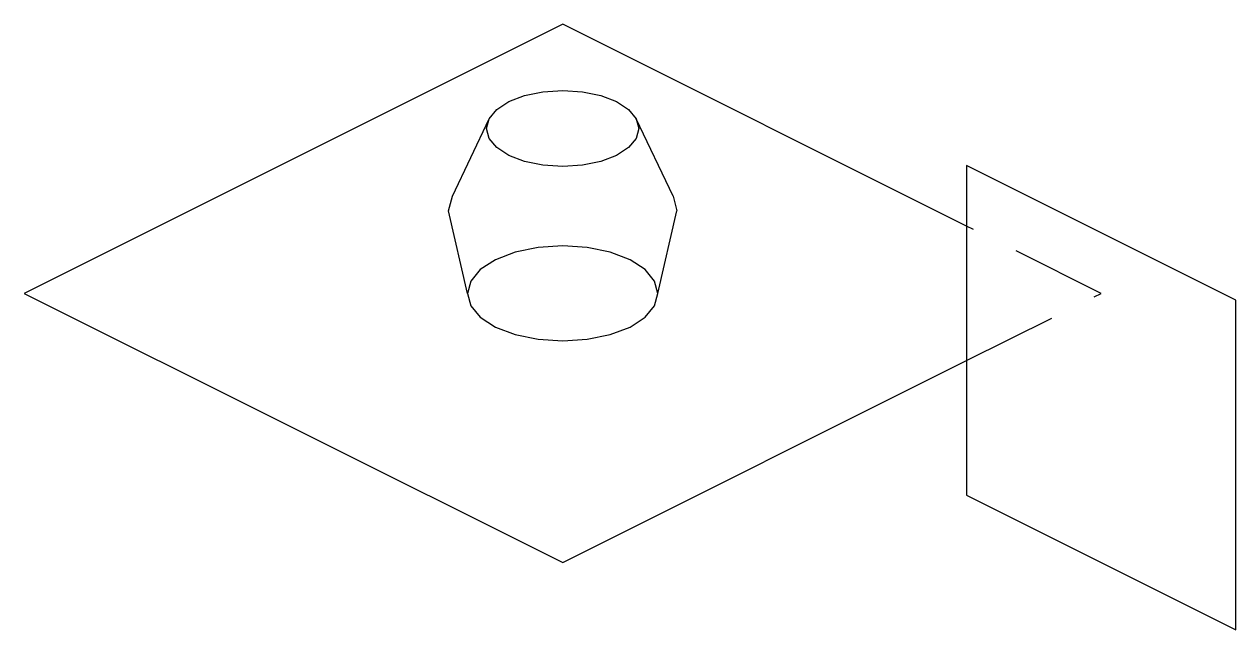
# Model space of a CAD drawing. Header units: metres. Extents: x -3.89 to 2.47, y -2.1 to 1.08.
import ezdxf

# ---------------------------------------------------------------- set-up
doc = ezdxf.new("R2010")
doc.units = ezdxf.units.M
doc.linetypes.add('DASHED', pattern=[0.75, 0.5, -0.25])
for name, color, linetype in [('PLANTA_BAJA', 7, 'CONTINUOUS'), ('PLANTA_BAJA-OCULTAS', 7, 'DASHED'), ('PLANTA_BAJA-PERFIL', 7, 'CONTINUOUS')]:
    doc.layers.add(name, color=color, linetype=linetype)

msp = doc.modelspace()

# ---------------------------------------------------------------- linework, layer by layer
at = {"layer": 'PLANTA_BAJA'}
for p, q in [((-1.447, 0.4786), (-1.4607, 0.5303)), ((-0.6607, 0.5303), (-0.6743, 0.4786)), ((-1.4071, 0.4303), (-1.447, 0.4786)), ((-0.6743, 0.4786), (-0.7143, 0.4303)), ((-1.3435, 0.3889), (-1.4071, 0.4303)), ((-1.2607, 0.3571), (-1.3435, 0.3889)), ((-0.7778, 0.3889), (-0.8607, 0.3571)), ((-0.7143, 0.4303), (-0.7778, 0.3889)), ((-1.1642, 0.3371), (-1.2607, 0.3571)), ((-1.0607, 0.3303), (-1.1642, 0.3371)), ((-0.9571, 0.3371), (-1.0607, 0.3303)), ((-0.8607, 0.3571), (-0.9571, 0.3371)), ((-1.5607, -0.3357), (-1.5607, -0.3357)), ((-1.5607, -0.3357), (-1.5436, -0.4004)), ((-0.5777, -0.4004), (-0.5607, -0.3357)), ((-0.5607, -0.3357), (-0.5607, -0.3357)), ((-1.5436, -0.4004), (-1.4937, -0.4607)), ((-0.6276, -0.4607), (-0.5777, -0.4004)), ((-1.4937, -0.4607), (-1.4142, -0.5125)), ((-0.7071, -0.5125), (-0.6276, -0.4607)), ((-1.4142, -0.5125), (-1.3107, -0.5522)), ((-1.3107, -0.5522), (-1.1901, -0.5772)), ((-0.9313, -0.5772), (-0.8107, -0.5522)), ((-0.8107, -0.5522), (-0.7071, -0.5125)), ((-1.1901, -0.5772), (-1.0607, -0.5857)), ((-1.0607, -0.5857), (-0.9313, -0.5772))]:
    msp.add_line(p, q, dxfattribs=at)
at = {"layer": 'PLANTA_BAJA-OCULTAS'}
for p, q in [((1.7678, -0.3357), (1.0607, 0.0179)), ((-1.3107, -0.1192), (-1.4142, -0.1589)), ((-1.1901, -0.0942), (-1.3107, -0.1192)), ((-1.0607, -0.0857), (-1.1901, -0.0942)), ((-0.9313, -0.0942), (-1.0607, -0.0857)), ((-0.8107, -0.1192), (-0.9313, -0.0942)), ((-0.7071, -0.1589), (-0.8107, -0.1192)), ((-1.4142, -0.1589), (-1.4937, -0.2107)), ((-0.6276, -0.2107), (-0.7071, -0.1589)), ((-1.4937, -0.2107), (-1.5436, -0.271)), ((-0.5777, -0.271), (-0.6276, -0.2107)), ((-1.5436, -0.271), (-1.5607, -0.3357)), ((-0.5607, -0.3357), (-0.5777, -0.271)), ((1.0607, -0.6892), (1.7678, -0.3357))]:
    msp.add_line(p, q, dxfattribs=at)
at = {"layer": 'PLANTA_BAJA-PERFIL'}
for p, q in [((-1.0607, 1.0785), (-3.8891, -0.3357)), ((1.0607, 0.0179), (-1.0607, 1.0785)), ((-1.3435, 0.6718), (-1.2607, 0.7035)), ((-1.2607, 0.7035), (-1.1642, 0.7235)), ((-1.1642, 0.7235), (-1.0607, 0.7303)), ((-1.0607, 0.7303), (-0.9571, 0.7235)), ((-0.9571, 0.7235), (-0.8607, 0.7035)), ((-0.8607, 0.7035), (-0.7778, 0.6718)), ((-1.4071, 0.6303), (-1.3435, 0.6718)), ((-0.7778, 0.6718), (-0.7143, 0.6303)), ((-1.6402, 0.175), (-1.447, 0.5821)), ((-1.4607, 0.5303), (-1.447, 0.5821)), ((-1.447, 0.5821), (-1.4071, 0.6303)), ((-0.7143, 0.6303), (-0.6743, 0.5821)), ((-0.6743, 0.5821), (-0.6607, 0.5303)), ((-0.4811, 0.175), (-0.6743, 0.5821)), ((2.4749, -0.3714), (1.0607, 0.3357)), ((1.0607, 0.3357), (1.0607, -1.3964)), ((-1.6607, 0.0973), (-1.6402, 0.175)), ((-0.4811, 0.175), (-0.4607, 0.0973)), ((-1.5607, -0.3357), (-1.6607, 0.0973)), ((-0.5607, -0.3357), (-0.4607, 0.0973)), ((-3.8891, -0.3357), (-1.0607, -1.7499)), ((2.4749, -2.1035), (2.4749, -0.3714)), ((-1.0607, -1.7499), (1.0607, -0.6892)), ((1.0607, -1.3964), (2.4749, -2.1035))]:
    msp.add_line(p, q, dxfattribs=at)

doc.saveas('drawing.dxf')
